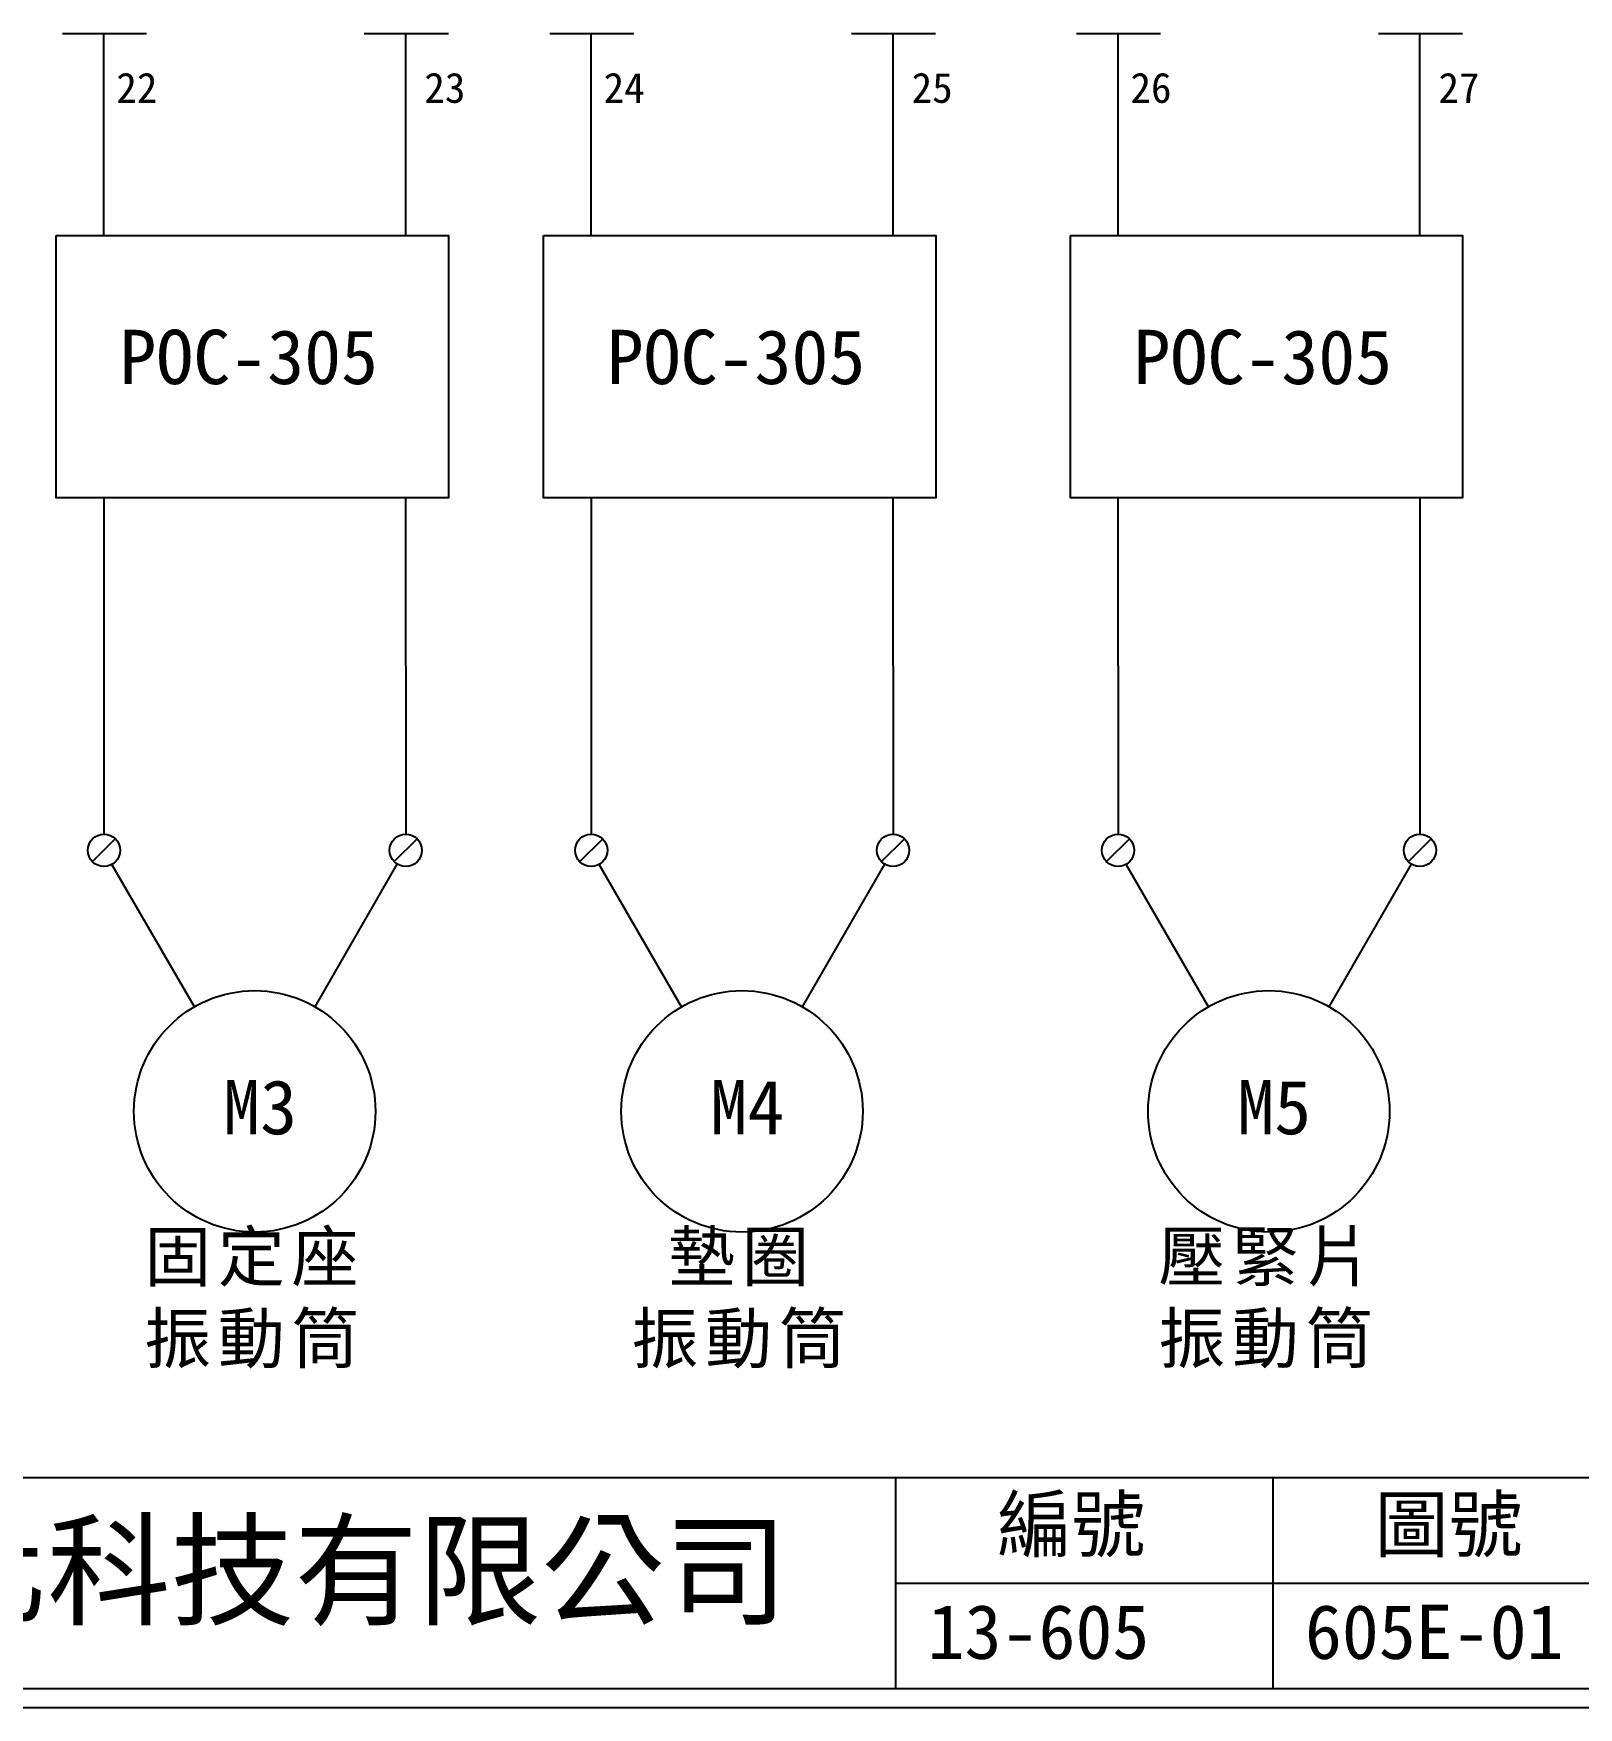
# Model space of a CAD drawing. Extents: x 10 to 297, y 3 to 207.
# Drawn here: x 88.6 to 191, y 3 to 113.9 of the extents above; entities that cross this region are included whole.
import ezdxf

# ---------------------------------------------------------------- set-up
doc = ezdxf.new("R2010")
doc.units = 0
doc.layers.get('0').update_dxf_attribs({"linetype": 'CONTINUOUS'})
doc.layers.add('圖框層', color=7, linetype='CONTINUOUS')
doc.layers.add('標尺寸層', color=3, linetype='CONTINUOUS')
doc.styles.add('STSL', font='KAIU.TTF')
doc.styles.add('標楷體', font='KAIU.TTF')

msp = doc.modelspace()

# ---------------------------------------------------------------- linework, layer by layer
for p, q in [((93.26, 113.95), (93.26, 108.09)), ((113.26, 113.95), (113.26, 108.09)), ((125.55, 113.95), (125.55, 108.09)), ((145.55, 113.95), (145.55, 108.09)), ((160.46, 113.95), (160.46, 108.09)), ((180.46, 113.95), (180.46, 108.09)), ((93.26, 108.09), (93.26, 100.55)), ((113.26, 108.09), (113.26, 100.55)), ((125.55, 108.09), (125.55, 100.55)), ((145.55, 108.09), (145.55, 100.55)), ((160.46, 108.09), (160.46, 100.55)), ((180.46, 108.09), (180.46, 100.55)), ((93.27, 83.17), (93.28, 60.88)), ((113.27, 83.17), (113.28, 60.88)), ((125.56, 83.17), (125.57, 60.88)), ((145.56, 83.17), (145.57, 60.88)), ((160.47, 83.17), (160.48, 60.88)), ((180.47, 83.17), (180.48, 60.88)), ((94.03, 60.57), (92.52, 59.06)), ((114.03, 60.57), (112.52, 59.06)), ((126.33, 60.57), (124.81, 59.06)), ((146.33, 60.57), (144.81, 59.06)), ((161.23, 60.57), (159.72, 59.06)), ((181.23, 60.57), (179.72, 59.06)), ((99.27, 49.44), (93.81, 58.88)), ((107.27, 49.44), (112.72, 58.9)), ((131.56, 49.44), (126.1, 58.88)), ((139.56, 49.44), (145.02, 58.9)), ((166.47, 49.44), (161.01, 58.88)), ((174.47, 49.44), (179.92, 58.9))]:
    msp.add_line(p, q)
for centre, radius in [((93.28, 59.81), 1.07), ((113.28, 59.81), 1.07), ((125.57, 59.81), 1.07), ((145.57, 59.81), 1.07), ((160.48, 59.81), 1.07), ((180.48, 59.81), 1.07), ((103.27, 42.51), 8), ((135.56, 42.51), 8), ((170.47, 42.51), 8)]:
    msp.add_circle(centre, radius)
at = {"layer": '圖框層', "color": 7}
for p, q in [((11.25, 18.25), (295.75, 18.25)), ((145.75, 4.25), (145.75, 18.25)), ((170.75, 4.25), (170.75, 18.25)), ((145.75, 11.25), (295.75, 11.25)), ((11.25, 4.25), (295.75, 4.25)), ((10, 3), (297, 3))]:
    msp.add_line(p, q, dxfattribs=at)
at = {"layer": '標尺寸層', "color": 7}
for p, q in [((90.53, 113.95), (96.1, 113.95)), ((93.26, 113.95), (93.26, 108.09)), ((110.53, 113.95), (116.1, 113.95)), ((122.82, 113.95), (128.39, 113.95)), ((125.55, 113.95), (125.55, 108.09)), ((142.82, 113.95), (148.39, 113.95)), ((157.73, 113.95), (163.3, 113.95)), ((160.46, 113.95), (160.46, 108.09)), ((177.73, 113.95), (183.3, 113.95))]:
    msp.add_line(p, q, dxfattribs=at)
for points in [[(90.12, 100.55), (116.11, 100.55), (116.11, 83.17), (90.12, 83.17)], [(122.41, 100.55), (148.4, 100.55), (148.4, 83.17), (122.41, 83.17)], [(157.32, 100.55), (183.31, 100.55), (183.31, 83.17), (157.32, 83.17)]]:
    msp.add_lwpolyline(points, close=True, dxfattribs=at)

# ---------------------------------------------------------------- texts
at = {"color": 0, "char_height": 3.25, "attachment_point": 2, "style": '標楷體'}
for s, insert, width in [('{\\T1.1;固定座\\P振動筒}', (103.27, 34.51), 24.1454), ('{\\T1.1;墊圈\\P振動筒}', (135.56, 34.51), 28.0724), ('{\\T1.1;壓緊片\\P振動筒}', (170.47, 34.52), 28.0724)]:
    msp.add_mtext(s, dxfattribs=dict(at, insert=insert, width=width))
at = {"layer": '圖框層', "color": 4, "style": 'STSL'}
for s, height, p in [('22', 2, (94.1, 109.35)), ('23', 2, (114.51, 109.35)), ('24', 2, (126.39, 109.35)), ('25', 2, (146.8, 109.35)), ('26', 2, (161.3, 109.35)), ('27', 2, (181.71, 109.35)), ('POC-305', 3.6, (94.3, 90.71)), ('POC-305', 3.6, (126.59, 90.71)), ('POC-305', 3.6, (161.5, 90.71)), ('M3', 3.6, (101.18, 40.99)), ('M4', 3.6, (133.47, 40.99)), ('M5', 3.6, (168.38, 40.99)), ('編號', 3.6, (152.47, 13.34)), ('圖號', 3.6, (177.47, 13.34)), ('泓陞自動化科技有限公司', 6, (48.6, 9.08)), ('13-605', 3.6, (147.86, 6.22)), ('605E-01', 3.6, (172.86, 6.22))]:
    msp.add_text(s, height=height, dxfattribs=at).set_placement(p)

doc.saveas('drawing.dxf')
